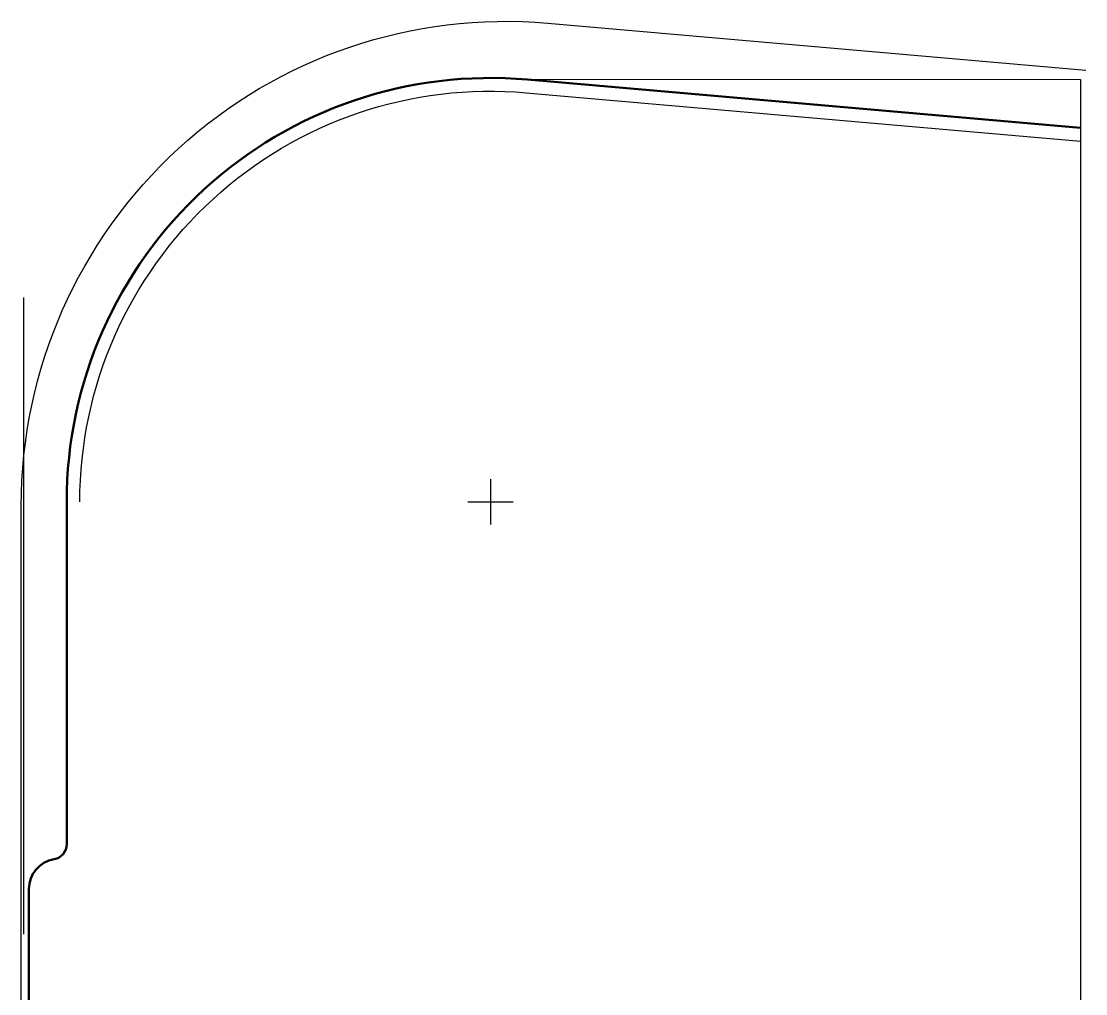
# Model space of a CAD drawing. Header units: inches. Extents: x 113.3 to 164.8, y -27 to 25.4.
# Drawn here: x 113.254 to 117.649, y -13.418 to -9.404 of the extents above; entities that cross this region are included whole.
import ezdxf

# ---------------------------------------------------------------- set-up
doc = ezdxf.new("R2010")
doc.units = ezdxf.units.IN
doc.header["$MEASUREMENT"] = 0
doc.linetypes.add('CENTER2', pattern=[1.125, 0.75, -0.125, 0.125, -0.125])
doc.layers.add('CLine', color=5, linetype='CENTER2')

# ---------------------------------------------------------------- blocks, each defined once
blk = doc.blocks.new('CMark')
at = {"layer": 'CLine'}
for p, q in [((0, 0.094), (0, -0.094)), ((-0.094, 0), (0.094, 0))]:
    blk.add_line(p, q, dxfattribs=at)

msp = doc.modelspace()

# ---------------------------------------------------------------- linework, layer by layer
at = {"lineweight": 18}
msp.add_line((117.62853, -9.64411), (115.34355, -9.64411), dxfattribs=at)
at = {"lineweight": 50}
for p, q in [((115.34355, -9.64411), (117.62853, -9.84402)), ((113.44103, -12.80084), (113.44103, -11.38745)), ((113.28478, -15.8745), (113.28478, -12.98572))]:
    msp.add_line(p, q, dxfattribs=at)
for p, q in [((117.62853, -9.64411), (117.62853, -17.38745)), ((113.26353, -13.172), (113.26353, -10.54348))]:
    msp.add_line(p, q)
at = {"color": 5}
msp.add_lwpolyline([(113.25353, -17.38745), (113.25353, -11.40356, -0.4400105), (115.42784, -9.41117), (117.64939, -9.60553)], format="xyb", dxfattribs=at)
at = {"color": 1}
msp.add_lwpolyline([(113.49533, -11.38745, -0.4400105), (115.33882, -9.6982), (117.62853, -9.89853)], format="xyb", dxfattribs=at)
at = {"lineweight": 50}
for centre, radius, start, end in [((115.19103, -11.38745), 1.75, 85, 180), ((113.37853, -12.80084), 0.0625, 279.59407, 0), ((113.40978, -12.98572), 0.125, 99.59407, 180)]:
    msp.add_arc(centre, radius, start, end, dxfattribs=at)

# ---------------------------------------------------------------- block references
msp.add_blockref('CMark', (115.19103, -11.38745))

doc.saveas('drawing.dxf')
